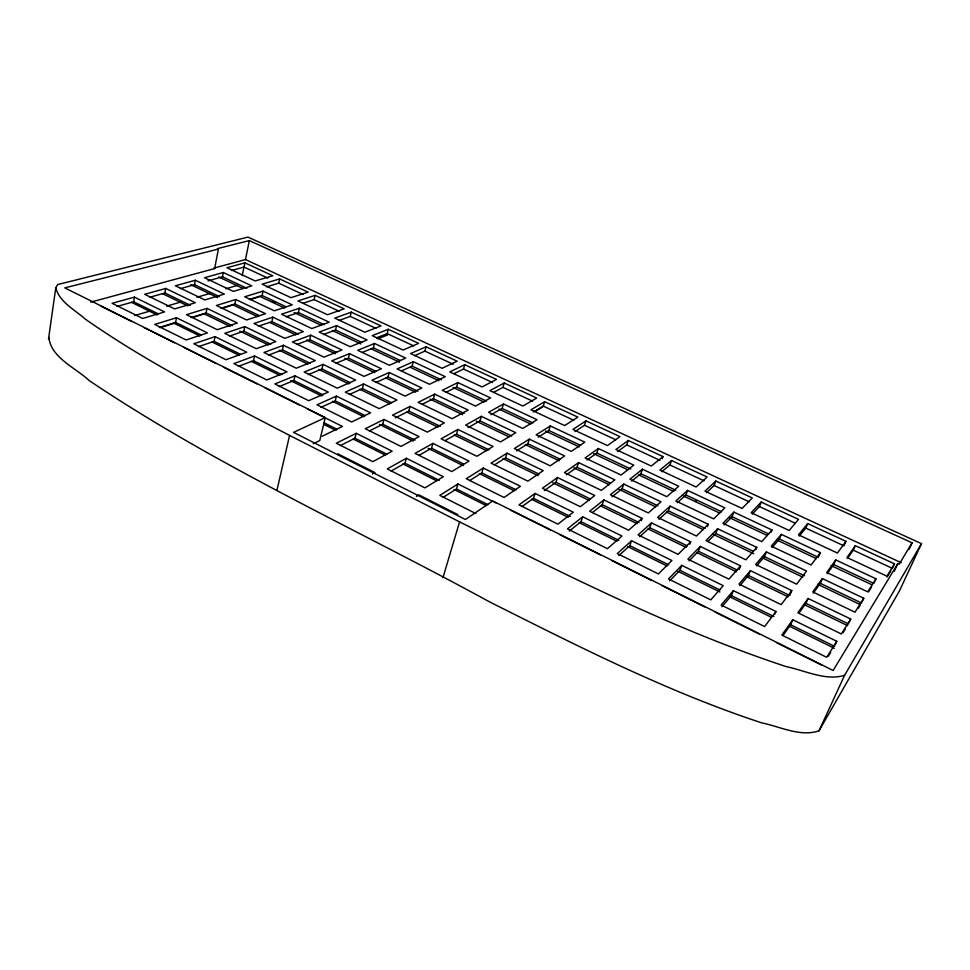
<?xml version="1.0" encoding="UTF-8"?>
<svg xmlns="http://www.w3.org/2000/svg" width="970" height="970" viewBox="0 0 970 970"><rect width="100%" height="100%" fill="white"/><g stroke="black" fill="none" stroke-linecap="round" stroke-linejoin="round"><path stroke-width="1.45" d="M48.5 339.112L55.787 287.738L57.715 284.537L247.981 237.104L921.5 543.636L899.457 590.888L819.032 730.762C800.602 737.333 780.025 726.542 761.862 722.917C667.457 691.828 578.544 646.529 489.935 602.067C356.135 528.892 215.995 465.842 89.155 380.543C75.793 367.872 50.998 357.797 48.888 337.499M116.921 306.471L133.642 301.779L134.418 297.123L164.597 311.916L142.687 318.451L112.108 303.307L134.418 297.123M149.489 297.317L164.912 292.988L165.725 288.454L195.322 302.737L174.648 308.909L144.663 294.286L165.725 288.454M159.322 327.484L175.631 322.416L176.479 317.736L207.459 332.916L186.131 339.973L154.727 324.416L176.479 317.736M180.274 288.672L194.485 284.683L195.31 280.257L224.361 294.08L204.828 299.912L175.4 285.774L195.31 280.257M191.066 317.602L206.101 312.922L206.986 308.363L237.347 323.022L217.244 329.679L186.47 314.668L206.986 308.363M90.743 302.131L214.625 268.581L218.395 249.047L217.462 248.623L249.326 240.596L912.067 542.8L908.902 549.638M207.98 280.888L222.469 276.814L223.318 272.509L251.824 285.883L233.333 291.4L204.464 277.723L223.318 272.509M198.559 346.642L214.115 341.331L215.037 336.626L246.756 352.171L225.986 359.724L193.818 343.78L215.037 336.626M221.063 308.266L234.898 303.962L235.795 299.524L265.574 313.686L246.586 319.967L216.407 305.477L235.795 299.524M242.233 275.613L244.889 262.846L272.788 275.771L255.207 280.948L226.956 267.744L244.889 262.846M214.625 268.581L213.703 268.156L245.483 259.572L249.326 240.596M229.55 336.069L243.834 331.194L244.779 326.611L275.856 341.61L256.286 348.715L224.773 333.353L244.779 326.611M249.448 299.439L262.13 295.486L263.052 291.145L292.249 304.859L274.292 310.8L244.707 296.784L263.052 291.145M238.377 366.381L253.522 360.707L254.528 355.978L287.011 371.898L266.835 379.961L233.867 363.617L254.528 355.978M266.592 286.841L278.693 283.155L279.602 278.923L308.096 292.128L290.976 297.669L262.106 284.174L279.602 278.923M258.408 326.223L271.891 321.616L272.849 317.154L303.307 331.631L284.84 338.348L253.97 323.507L272.849 317.154M268.544 355.081L282.44 349.879L283.458 345.271L315.262 360.622L296.274 368.212L263.998 352.474L283.458 345.271M286.053 316.778L298.421 312.57L299.39 308.205L329.242 322.21L311.794 328.551L281.53 314.219L299.39 308.205M279.19 386.593L293.886 380.555L294.965 375.802L328.26 392.11L308.702 400.695L274.91 383.95L294.965 375.802M302.737 303.392L314.098 299.609L315.068 295.353L344.168 308.836L327.52 314.741L298.02 300.955L315.068 295.353M297.014 344.423L309.721 339.67L310.752 335.183L341.901 350L323.992 357.142L292.394 341.974L310.752 335.183M276.971 490.177L289.569 435.421C220.129 399.167 149.513 364.15 85.239 319.069C74.908 309.818 59.352 302.155 55.787 287.738M308.472 374.553L321.955 369.012L323.046 364.38L355.626 380.094L337.233 388.182L304.168 372.056L323.046 364.38M323.495 334.517L335.499 330.018L336.541 325.641L367.048 339.961L350.134 346.714L319.191 332.055L336.541 325.641M218.395 249.047L64.808 287.884L325.302 417.597L319.773 440.55L313.177 443.763M339.221 320.439L350.243 316.402L351.273 312.134L381.016 325.908L364.865 332.201L334.723 318.111L351.273 312.134M321.009 407.327L335.256 400.889L336.408 396.112L370.54 412.832L351.649 421.974L316.984 404.805L336.408 396.112M336.093 363.204L348.424 358.136L349.515 353.626L381.392 368.782L364.065 376.396L331.716 360.864L349.515 353.626M349.37 394.499L362.416 388.606L363.592 383.95L396.948 400.04L379.197 408.637L345.32 392.122L363.592 383.95M362.198 352.474L373.401 347.866L374.517 343.465L405.715 358.1L389.358 365.29L357.7 350.291L374.517 343.465M340.361 445.594L354.947 438.234L356.208 433.299L392.147 451.195L372.832 461.647L336.287 443.241L356.208 433.299M376.493 337.863L387.188 333.571L388.279 329.279L418.664 343.356L403.047 350.037L372.237 335.644L388.279 329.279M376.093 382.422L388.012 377.027L389.188 372.492L421.817 388.012L405.096 396.099L371.971 380.191L389.188 372.492M369.4 430.947L382.738 424.229L383.987 419.428L419.076 436.621L400.986 446.418L365.314 428.74L383.987 419.428M401.337 371.013L412.165 366.114L413.341 361.689L445.254 376.663L429.492 384.29L397.094 368.952L413.341 361.689M395.336 417.876L408.831 411.074L410.092 406.394L444.369 422.932L427.37 432.135L392.547 415.148L410.092 406.394M414.59 355.663L424.921 351.116L426.085 346.799L457.137 361.179L442.09 368.285L410.577 353.565L426.085 346.799M390.983 471.105L404.975 463.224L406.321 458.264L443.338 476.694L424.908 487.886L387.26 468.922L406.321 458.264M421.962 404.454L433.408 398.694L434.669 394.123L468.158 410.055L452.166 418.713L418.143 402.368L434.669 394.123M418.797 455.427L431.565 448.237L432.923 443.399L469.019 461.089L451.765 471.565L415.051 453.378L432.923 443.399M446.176 392.244L456.567 387.018L457.828 382.556L490.565 397.93L475.494 406.078L442.247 390.34L457.828 382.556M453.996 373.656L463.502 369.036L464.727 364.708L496.482 379.416L482.017 386.945L449.789 371.886L464.727 364.708M444.915 440.707L456.518 434.16L457.876 429.455L493.099 446.455L476.913 456.288L441.107 438.828L457.876 429.455M443.144 497.404L456.47 488.965L457.937 483.969L496.058 502.957M468.158 427.6L480.004 420.919L481.35 416.336L515.749 432.693L500.52 441.944L465.576 425.151L481.35 416.336M442.963 577.635L459.574 521.872L289.569 435.421M493.803 392.256L502.945 387.37L504.242 383.004L536.713 398.052L522.866 406.03L489.899 390.631L504.242 383.004M469.638 480.623L481.799 472.923L483.254 468.061L520.405 486.273L504.048 497.477L466.243 478.743L483.254 468.061M490.965 414.748L502.12 408.455L503.466 403.981L537.065 419.743L522.721 428.449L488.589 412.286L503.466 403.981M494.494 464.885L505.54 457.888L506.995 453.148L543.212 470.632L527.886 481.144L491.038 463.175L506.995 453.148M516.598 450.88L527.85 443.763L529.305 439.143L564.637 455.948L550.232 465.818L514.306 448.564L529.305 439.143M533.282 412.032L543.273 406.103L544.643 401.725L577.853 417.112L564.661 425.563L530.929 409.801L544.643 401.725M538.265 437.167L548.862 430.462L550.293 425.951L584.789 442.138L571.233 451.426L536.18 434.827L550.293 425.951M521.993 506.558L533.488 498.337L535.064 493.451L573.306 512.196L557.92 524.164L518.974 504.873L535.064 493.451M544.34 490.59L555.943 482.284L557.495 477.531L594.755 495.512L580.351 506.716L542.424 488.225L557.495 477.531M575.016 431.553L584.522 425.272L585.977 420.883L619.951 436.621L607.45 445.57L572.918 429.431L585.977 420.883M566.395 474.815L577.017 467.225L578.569 462.581L614.871 479.859L601.351 490.371L564.407 472.62L578.569 462.581M587.153 459.974L596.841 453.038L598.369 448.516L633.786 465.139L621.079 475.033L585.055 457.973L598.369 448.516M569.293 531.075L581.006 521.702L582.679 516.78L621.952 536.022L607.475 548.717L567.462 528.892L582.679 516.78M592.355 512.609L602.224 504.691L603.886 499.914L642.104 518.356L641.231 520.757M617.72 451.523L626.729 444.89L628.269 440.477L663.031 456.579L662.231 458.798M612.094 496.786L622.122 488.747L623.771 484.078L660.994 501.793L648.299 512.924L610.397 494.724L623.771 484.078M631.688 481.084L640.83 473.748L642.455 469.201L678.733 486.237L666.802 496.688L629.894 479.204L642.455 469.201M618.787 555.616L629.785 545.673L631.567 540.739L671.907 560.502L658.412 573.949L617.284 553.579L631.567 540.739M661.758 471.711L669.918 464.957L671.543 460.52L707.142 477.01L696.108 487.001L659.903 470.074L671.543 460.52M639.666 536.75L649.706 527.68L651.464 522.878L690.688 541.806L689.767 544.218M658.957 519.314L668.366 510.814L670.1 506.122L708.27 524.285L707.36 526.637M677.327 502.715L685.899 494.967L687.609 490.396L724.784 507.843L713.69 518.889L675.847 500.969L687.609 490.396M669.652 580.836L679.897 570.312L681.789 565.352L723.232 585.662L710.78 599.884L668.5 578.944L681.789 565.352M706.512 492.627L714.138 485.509L715.848 481.047L752.296 497.937L742.074 508.474L704.972 491.147L715.848 481.047M689.088 560.866L698.424 551.275L700.291 546.437L740.559 565.874L739.091 569.511M708.003 541.43L715.787 533.439L717.618 528.735L756.77 547.359L755.812 549.723M724.105 524.879L732.071 516.707L733.878 512.111L771.974 529.996L771.029 532.3M752.356 514.064L759.413 506.546L761.207 502.072L798.54 519.362L789.168 530.493L751.156 512.718L761.207 502.072M721.935 606.759L731.38 595.616L733.393 590.645L776 611.512L774.933 614.01M748.452 575.489L750.428 570.639L791.787 590.597L789.701 595.459L748.452 575.489L739.843 585.625M756.612 565.849L764.421 556.647L766.361 551.918L806.543 571.027L796.625 584.17L755.666 564.491L766.361 551.918M772.071 547.613L779.395 538.98L781.311 534.373L820.365 552.694L818.862 556.162M805.779 528.104L807.683 523.594L845.925 541.321L843.948 545.831L805.779 528.104L799.316 536.022M783.02 635.435L790.659 624.765L792.817 619.757L836.77 641.291L835.073 645.062M799.122 612.931L805.985 603.34L808.107 598.466L850.726 619.03L849.053 622.704M813.321 593.094L820.317 583.322L822.39 578.569L863.749 598.247L862.124 601.824M833.739 564.564L835.764 559.933L875.946 578.787L873.824 583.431L833.739 564.564L827.18 573.731M853.285 550.172L855.285 545.661L894.486 563.825L892.4 568.359L853.285 550.172L847.453 558.526M819.032 730.762L844.591 675.29L921.5 543.636M894.194 571.475L897.844 563.546L899.202 564.176L912.067 542.8M897.844 563.546L833.145 670.488L492.712 500.957L465.418 519.508L293.558 432.365L325.302 417.597M887.089 577.065L890.884 570.845M894.486 563.825L886.944 576.18L846.98 557.507L855.285 545.661M828.295 656.241L830.623 652.519M843.027 632.695L845.367 628.936M858.389 608.117L859.99 605.559M868.599 591.797L871.581 587.02M836.77 641.291L826.731 657.333L781.82 635.083L792.817 619.757M850.726 619.03L841.354 633.98L797.849 612.761L808.107 598.466M863.749 598.247L855.006 612.203L812.799 591.93L822.39 578.569M875.946 578.787L867.75 591.858L826.779 572.458L835.764 559.933M845.925 541.321L837.437 553.045L798.48 534.834L807.683 523.594M776 611.512L764.639 626.571L721.146 605.025L733.393 590.645M791.787 590.597L781.177 604.637L738.995 584.073L750.428 570.639M820.365 552.694L811.078 565.013L771.271 546.159L781.311 534.373M740.559 565.874L728.931 579.163L687.863 559.144L700.291 546.437M756.77 547.359L745.881 559.799L705.978 540.63L717.618 528.735M771.974 529.996L761.765 541.66L722.953 523.279L733.878 512.111M844.591 675.29C825.652 681.231 805.003 670.44 786.452 666.693C673.083 629.239 566.262 574.858 459.574 521.872M690.688 541.806L678.078 554.367L638.102 534.882L651.464 522.878M708.27 524.285L696.46 536.058L657.575 517.386L670.1 506.122M695.211 501.551L696.072 500.75M642.104 518.356L628.56 530.226L589.639 511.251L603.886 499.914M663.031 456.579L651.258 466.036L615.901 449.51L628.269 440.477M457.937 483.969L439.774 495.379L475.906 513.591M416.445 496.397L418.907 494.894L457.779 514.585M535.1 411.45L542.703 406.927M372.432 474.051L374.99 472.632L337.912 453.839M322.282 436.185L342.422 426.436L307.502 409.037M378.009 338.809L387.77 334.88M160.256 327.63L174.091 323.313L199.832 335.984M192.848 317.469L204.294 313.904L230.181 326.453M221.621 308.496L234.473 304.495M250.139 299.609L260.118 296.505L284.622 308.048M134.684 315.541L150.617 310.873M166.561 306.193L181.038 301.937M196.971 297.269L210.017 293.437M225.949 288.757L237.541 285.362M231.624 270.484L244.04 267.053L267.914 278.147M245.483 259.572L901.191 562.673M278.693 283.155L303.077 294.492M314.098 299.609L339.185 311.261M350.243 316.402L375.887 328.321M387.188 333.571L413.559 345.829M424.921 351.116L453.232 364.259M463.502 369.036L492.554 382.532M502.945 387.37L532.639 401.168M543.273 406.103L573.767 420.277M584.522 425.272L615.72 439.774M626.729 444.89L660.097 460.398M669.918 464.957L704.074 480.841M714.138 485.509L749.155 501.793M759.413 506.546L795.327 523.242M222.469 276.814L246.865 288.296M262.13 295.486L285.992 306.714M298.421 312.57L324.15 324.683M335.499 330.018L361.98 342.495M373.401 347.866L400.489 360.61M412.165 366.114L441.362 379.852M456.567 387.018L486.528 401.107M502.12 408.455L532.966 422.981M548.862 430.462L580.63 445.412M596.841 453.038L630.827 469.043M640.83 473.748L675.702 490.165M685.899 494.967L721.668 511.808M732.071 516.707L768.725 533.961M779.395 538.98L818.365 557.326M272.327 301.209L275.043 302.494M218.65 276.959L243.227 288.539M294.152 312.546L321.373 325.374M332.261 330.503L360.852 343.974M370.976 348.751L399.47 362.186M410.322 367.303L438.804 380.725M453.111 387.466L484.115 402.077M498.944 409.061L530.772 424.072M545.576 431.044L579.223 446.903M593.628 453.693L627.602 469.698M638.478 474.827L673.823 491.475M683.341 495.961L719.716 513.094M729.246 517.592L767.367 535.549M776.897 540.035L816.376 558.635M831.181 565.607L871.885 584.789M194.485 284.683L219.523 296.626M234.898 303.962L259.22 315.565M271.891 321.616L298.323 334.226M309.721 339.67L336.76 352.571M348.424 358.136L376.251 371.425M388.012 377.027L417.864 391.274M433.408 398.694L464.157 413.365M480.004 420.919L511.687 436.039M527.85 443.763L560.405 459.295M577.017 467.225L610.566 483.23M622.122 488.747L657.951 505.843M668.366 510.814L705.093 528.335M715.787 533.439L753.508 551.433M764.421 556.647L804.506 575.768M820.317 583.322L861.578 603.013M190.738 284.707L217.68 297.584M233.055 304.932L257.571 316.656M269.842 322.513L295.717 334.892M306.617 340.094L335.22 353.771M344.762 358.33L374.735 372.65M385.623 377.863L415.596 392.183M430.013 399.07L462.654 414.675M476.258 421.174L508.898 436.767M525.231 444.563L559.229 460.811M573.803 467.77L609.233 484.697M618.775 489.256L655.562 506.837M666.463 512.039L703.262 529.62M712.804 534.179L753.678 553.712M763.22 558.271L802.736 577.15M817.649 584.267L859.978 604.492M164.912 292.988L190.435 305.344M206.101 312.922L232.46 325.69M243.834 331.194L270.8 344.253M282.44 349.879L310.218 363.326M321.955 369.012L350.4 382.786M362.416 388.606L391.722 402.78M408.831 411.074L440.404 426.363M456.518 434.16L488.977 449.874M505.54 457.888L539.005 474.087M555.943 482.284L590.463 499.004M602.224 504.691L639 522.503M649.706 527.68L687.487 545.977M698.424 551.275L737.261 570.069M805.985 603.34L848.507 623.928M162.39 293.595L187.695 305.853M239.723 331.073L268.35 344.944M279.251 350.231L307.878 364.102M318.778 369.388L348.763 383.914M359.676 389.2L389.661 403.726M406.842 412.056L437.967 427.139M454.215 435.021L486.71 450.759M502.945 458.628L538.144 475.688M552.718 482.745L589.469 500.556M600.369 505.843L637.12 523.642M648.009 528.929L686.129 547.395M697.018 552.67L736.485 571.803M746.015 576.422L788.222 596.865M804.506 604.759L847.598 625.65M133.642 301.779L158.522 314.001M175.631 322.416L201.166 334.965M214.115 341.331L240.499 354.305M253.522 360.707L281.894 374.662M293.886 380.555L323.131 394.923M335.256 400.889L365.375 415.693M382.738 424.229L415.063 440.125M431.565 448.237L463.587 463.975M481.799 472.923L516.21 489.85M533.488 498.337L570.336 516.452M581.006 521.702L618.836 540.29M629.785 545.673L668.682 564.807M679.897 570.312L719.91 589.978M731.38 595.616L773.878 616.508M790.659 624.765L834.503 646.323M131.411 302.3L157.188 314.983M212.018 341.986L239.105 355.323M251.291 361.325L279.736 375.329M290.576 380.664L321.725 396.002M332.564 401.337L363.714 416.676M379.512 424.448L413.22 441.047M428.061 448.346L463.126 465.6M479.301 473.566L514.367 490.82M531.669 499.332L568.238 517.325M579.066 522.66L616.993 541.321M627.832 546.656L667.105 565.983M677.933 571.318L719.922 591.979M729.404 596.647L771.393 617.308M789.01 625.977L834.297 648.263M101.244 306.314L132.005 321.64M144.13 327.678L174.418 342.762M183.475 347.272L215.861 363.398M223.791 367.351L256.989 383.877M265.125 387.927L299.172 404.89M511.105 510.45L550.39 530.02M560.029 534.809L600.406 554.925M611.646 560.514L651.804 580.521M661.989 585.589L704.681 606.856M715.145 612.07L759.073 633.943M776.436 642.589L821.796 665.19M323.786 422.653L337.184 429.358M354.947 438.234L386.836 454.166M404.975 463.224L439.264 480.356M456.47 488.965L487.958 504.691M323.883 424.411L336.008 430.474M353.141 439.046L385.442 455.197M402.926 463.939L436.573 480.768M454.057 489.51L486.358 505.661"/></g></svg>
